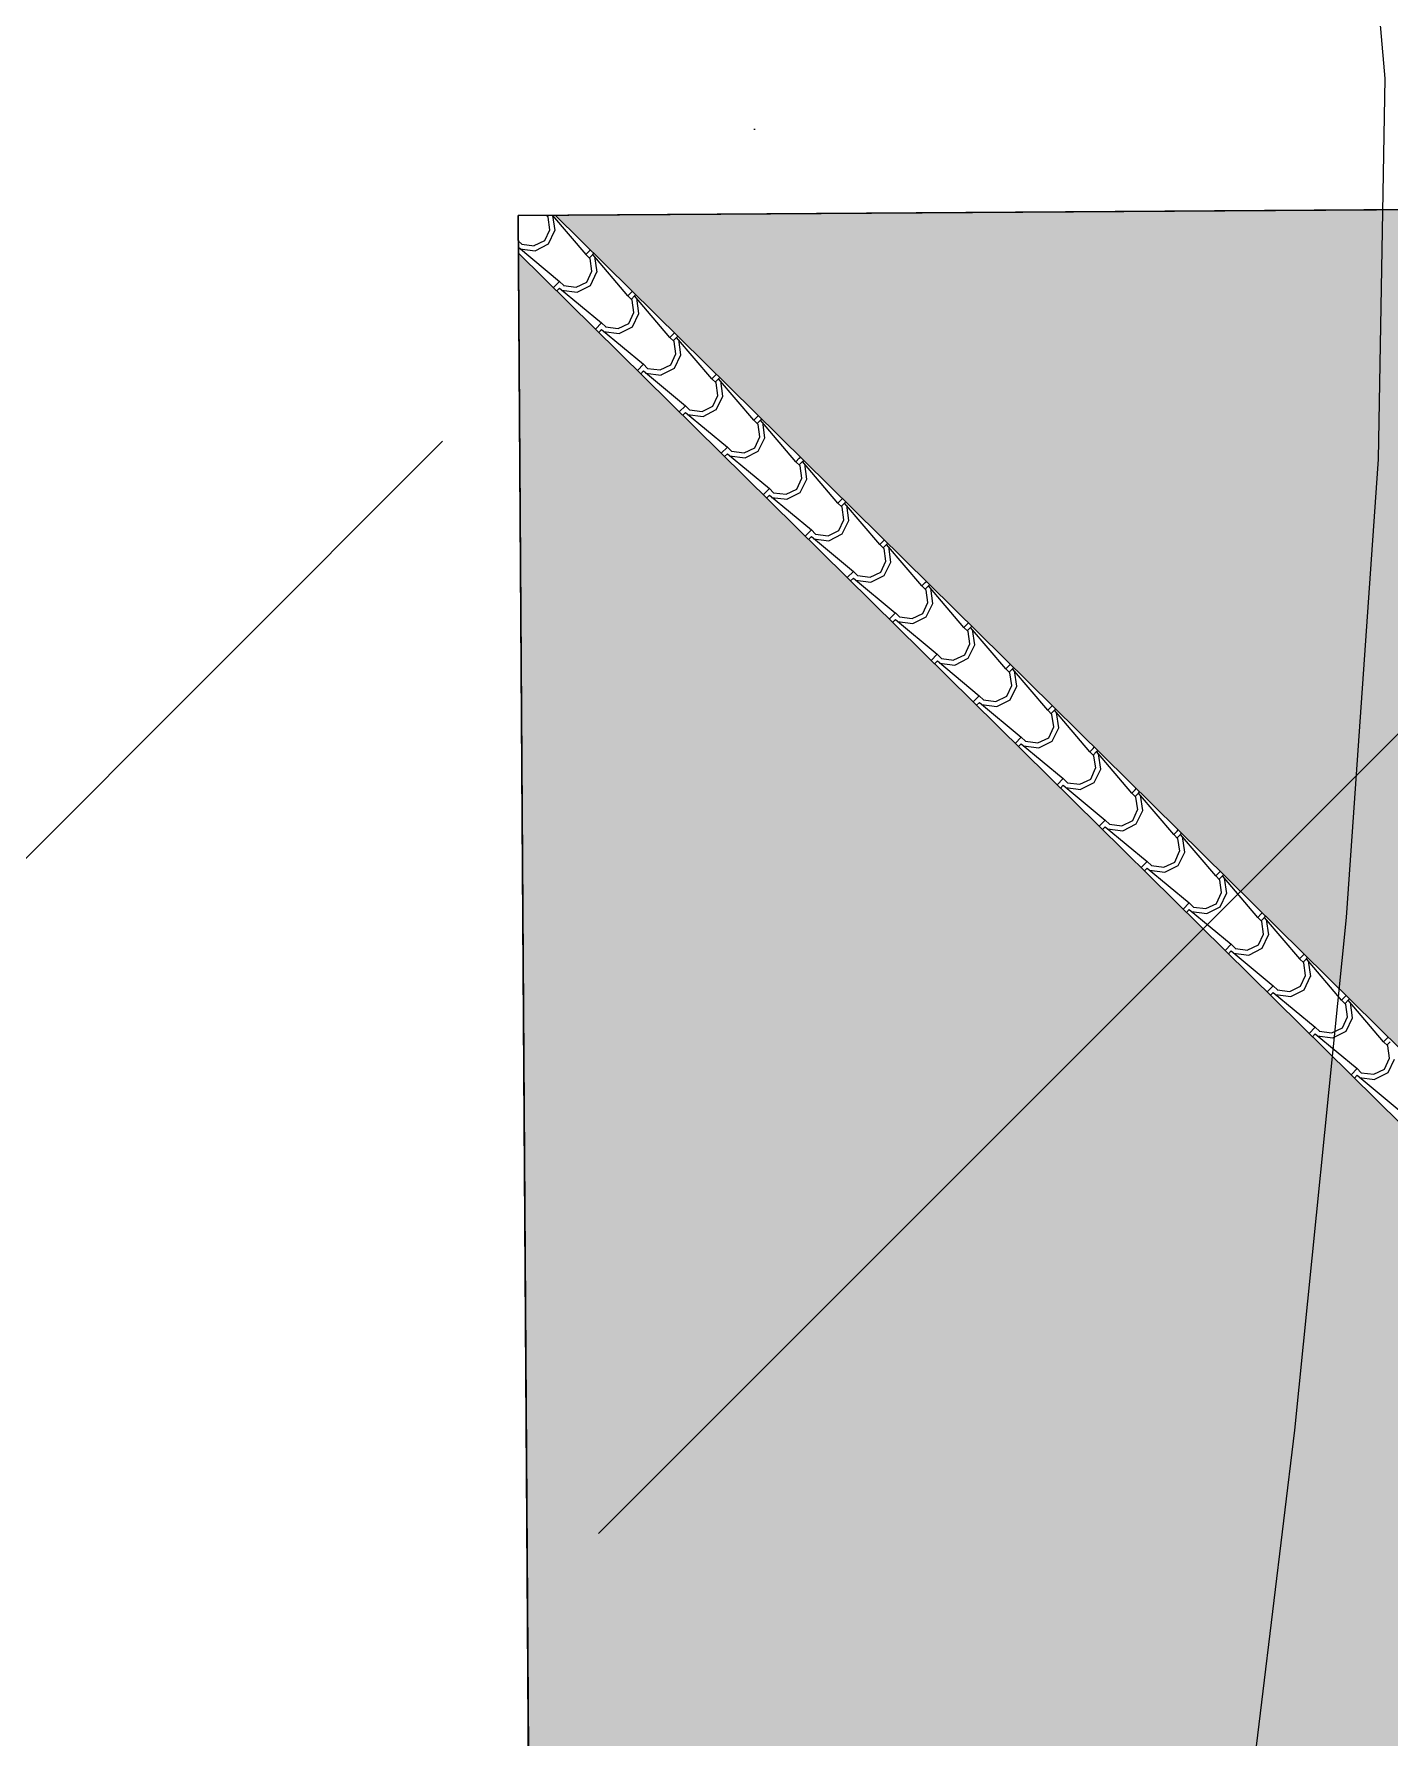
# Model space of a CAD drawing. Header units: millimetres. Extents: x 648844 to 649530, y 1246379 to 1246752.
# Drawn here: x 649244.326 to 649248.168, y 1246468.973 to 1246473.799 of the extents above; entities that cross this region are included whole.
import ezdxf

# ---------------------------------------------------------------- set-up
doc = ezdxf.new("R2010")
doc.units = ezdxf.units.MM
doc.header["$LTSCALE"] = 20
doc.header["$MEASUREMENT"] = 0
doc.layers.get('0').update_dxf_attribs({"linetype": 'CONTINUOUS'})
for name, color, linetype in [('acera', 8, 'CONTINUOUS'), ('CONT-MJR2', 9, 'CONTINUOUS'), ('TECHO', 30, 'CONTINUOUS')]:
    doc.layers.add(name, color=color, linetype=linetype)

# ---------------------------------------------------------------- blocks, each defined once
blk = doc.blocks.new('TEJA45')
at = {"layer": 'TECHO'}
for p, q in [((-2.360910131688691, -1.898953793098098), (-2.479067641320235, -1.799701341752399)), ((-2.448358253547411, -1.906017778136452), (-2.467263476764799, -1.943828144023698)), ((-2.438731790789681, -1.915664640732071), (-2.452910704512441, -1.946385677634279)), ((-2.410570837464945, -1.887147165086127), (-2.448381203352191, -1.906052388303515)), ((-2.408039281628007, -1.901472847903293), (-2.438760318530214, -1.915651761626052)), ((-2.366924698544189, -1.892926737683524), (-2.410643054796907, -1.887018814193201)), ((-2.37261466176048, -1.906063139152575), (-2.408061871037226, -1.901336871890202)), ((-2.360921186426822, -1.917863849452974), (-2.372736940740452, -1.906048095139347)), ((-2.352948263348772, -1.890985719473182), (-2.360921186426737, -1.898958642551147)), ((-2.343495659897869, -1.900438322924082), (-2.360921186426744, -1.91786384945296)), ((-2.242752661085596, -2.017111513570935), (-2.36091017071714, -1.917859062225236)), ((-2.453072652795534, -1.946403126318273), (-2.448346385533156, -1.981850335595023)), ((-2.455447220935774, -1.993484677060167), (-2.445994617484871, -1.984032073609264)), ((-2.445994617484857, -2.002937280511077), (-2.449561677075849, -2.006504340102069)), ((-2.448357768347435, -1.981668922746564), (-2.436542014033805, -1.993484677060192)), ((-2.436542014033954, -1.993484677060167), (-2.445994617484857, -2.00293728051107)), ((-2.436587705494148, -1.993494294282709), (-2.337335254148449, -2.111651803914249)), ((-2.330200723668653, -2.024175509384364), (-2.349105946886041, -2.06198587527161)), ((-2.292413106217047, -2.005304694964895), (-2.330223472104294, -2.024209918182283)), ((-2.289882818437306, -2.01962925667419), (-2.320603855339513, -2.033808170396949)), ((-2.248766322111209, -2.011085313239978), (-2.292484678363927, -2.005177389749655)), ((-2.254458180670589, -2.024220589766987), (-2.289905389947336, -2.019494322504613)), ((-2.242763643290544, -2.036021392589245), (-2.254579397604175, -2.024205638275618)), ((-2.234790720212501, -2.009143262609456), (-2.242763643290466, -2.017116185687421)), ((-2.225338116761598, -2.018595866060352), (-2.242763643290473, -2.03602139258923)), ((-2.349275644170781, -2.061874197298959), (-2.343367720680455, -2.105592553551674)), ((-2.3349152021813, -2.064559607407208), (-2.330188934918922, -2.100006816683958)), ((-2.320575382019115, -2.03382110392365), (-2.334754295741874, -2.064542140825857)), ((-2.124595190482452, -2.135269234043804), (-2.242752700113996, -2.036016782698105)), ((-2.337289677799482, -2.111642220196437), (-2.340856737390475, -2.115209279787429)), ((-2.337289677799497, -2.111642220196437), (-2.327837074348594, -2.102189616745534)), ((-2.327837074348587, -2.121094823647347), (-2.331404133939571, -2.124661883238335)), ((-2.330200225211158, -2.099826465882838), (-2.318384470897527, -2.111642220196465)), ((-2.318384470897684, -2.11164222019644), (-2.327837074348587, -2.121094823647343)), ((-2.31842998502119, -2.111651764885952), (-2.219177533675492, -2.229809274517493)), ((-2.174255374969171, -2.123462224843657), (-2.212065740856417, -2.142367448061044)), ((-2.13060794567825, -2.129243888796434), (-2.174326301930968, -2.123335965306111)), ((-2.212043193789889, -2.142333240632247), (-2.230948417007276, -2.180143606519493)), ((-2.202418973248939, -2.151977567116056), (-2.216597886971698, -2.182698604018263)), ((-2.17172635524495, -2.137785665444323), (-2.202447392147157, -2.151964579167082)), ((-2.136301699582951, -2.1423780403811), (-2.171748908859698, -2.137651773118726)), ((-2.124606100154267, -2.154178935725515), (-2.136421854467898, -2.142363181411888)), ((-2.116633177076224, -2.12730080574573), (-2.124606100154196, -2.135273728823698)), ((-2.107180573625321, -2.136753409196629), (-2.124606100154203, -2.154178935725511)), ((-2.006437719879479, -2.253426954516531), (-2.124595229511023, -2.154174503170832)), ((-2.231117068614253, -2.180032573732767), (-2.225209145123927, -2.223750929985481)), ((-2.216757751567307, -2.182716088494338), (-2.21203148430493, -2.218163297771088)), ((-2.21204268207488, -2.217984009019112), (-2.20022692776125, -2.229799763332739)), ((-2.219132134663212, -2.229799763332714), (-2.222699194254211, -2.233366822923713)), ((-2.219132134663226, -2.229799763332704), (-2.209679531212323, -2.220347159881801)), ((-2.209679531212316, -2.239252366783628), (-2.213246590803301, -2.242819426374613)), ((-2.200226927761413, -2.229799763332711), (-2.209679531212316, -2.239252366783614)), ((-2.200272264548389, -2.229809235489022), (-2.10101981320269, -2.347966745120562)), ((-2.093885663911145, -2.260490971880152), (-2.112790887128533, -2.298301337767398)), ((-2.056097643721237, -2.241619754722393), (-2.093908009608484, -2.260524977939781)), ((-2.0535698920526, -2.25594207421446), (-2.084290928954807, -2.270120987937219)), ((-2.012449569244382, -2.247402464353016), (-2.0561679254971, -2.241494540862693)), ((-2.01814521849397, -2.260535490995387), (-2.053592427770717, -2.255809223733014)), ((-2.00644855701799, -2.272336478861785), (-2.01826431133162, -2.260520724548158)), ((-1.998475633939961, -2.245458348881996), (-2.006448557017933, -2.253431271959968)), ((-1.989023030489065, -2.254910952332899), (-2.00644855701794, -2.272336478861774)), ((-2.112958493057739, -2.298190950166578), (-2.107050569567413, -2.341909306419293)), ((-2.098600300952711, -2.300872569585966), (-2.093874033690334, -2.336319778862716)), ((-2.084262564478372, -2.270134030307631), (-2.098441478201131, -2.300855067209838)), ((-1.888280249276384, -2.371584674989364), (-2.006437758907929, -2.272332223643666)), ((-2.100974591526949, -2.347957306468984), (-2.104541651117941, -2.351524366059977)), ((-2.100974591526956, -2.347957306468981), (-2.091521988076053, -2.338504703018078)), ((-2.091521988076053, -2.357409909919891), (-2.095089047667038, -2.36097696951088)), ((-2.093885138938603, -2.336141552155386), (-2.082069384624972, -2.347957306469013)), ((-2.08206938462515, -2.347957306468984), (-2.091521988076053, -2.357409909919888)), ((-2.082114544075594, -2.347966706092084), (-1.982862092729896, -2.466124215723625)), ((-1.937939912473382, -2.359777284601172), (-1.975750278360628, -2.37868250781856)), ((-1.894291192809604, -2.365561039909714), (-1.938009549062322, -2.359653116419391)), ((-1.880318090803684, -2.36361589201827), (-1.888291013881656, -2.371588815096242)), ((-1.975728134032373, -2.378648703128039), (-1.994633357249761, -2.416459069015286)), ((-1.966106155707806, -2.388290493499209), (-1.980285069430565, -2.419011530401416)), ((-1.935413428861892, -2.374098482985353), (-1.9661344657641, -2.388277396708112)), ((-1.899988737404087, -2.378692941609803), (-1.935435946680833, -2.373966674347429)), ((-1.888291013881712, -2.390494021998055), (-1.900106768195343, -2.378678267684428)), ((-1.870865487352781, -2.37306849546917), (-1.888291013881656, -2.390494021998048)), ((-1.770122778673276, -2.489742395462201), (-1.88828028830482, -2.390489944116503)), ((-1.994799917501467, -2.416349326598581), (-1.988891994011141, -2.460067682851296)), ((-1.982817048390686, -2.466114849605255), (-1.973364444939783, -2.456662246154352)), ((-1.980442850338477, -2.419029050674897), (-1.9757165830761, -2.454476259951647)), ((-1.975727595802326, -2.45429909529166), (-1.963911841488695, -2.466114849605287)), ((-1.982817048390672, -2.466114849605258), (-1.986384107981671, -2.469681909196254)), ((-1.973364444939769, -2.475567453056165), (-1.976931504530761, -2.479134512647157)), ((-1.963911841488866, -2.466114849605262), (-1.973364444939769, -2.475567453056165)), ((-1.963956823602786, -2.466124176695153), (-1.864704372257087, -2.584281686326694)), ((-1.857570604153629, -2.496806434375973), (-1.876475827371017, -2.534616800263219)), ((-1.847949746937246, -2.506446956690787), (-1.862128660660005, -2.537167993592995)), ((-1.81978218122547, -2.477934814479919), (-1.857592547112716, -2.496840037697307)), ((-1.817256965671191, -2.49225489175625), (-1.847978002573399, -2.506433805479009)), ((-1.776132816376645, -2.483719615466171), (-1.819851172629363, -2.477811691975848)), ((-1.781832256316001, -2.496850392223973), (-1.817279465592748, -2.492124124961599)), ((-1.770133470745435, -2.508651565134326), (-1.781949225059066, -2.496835810820698)), ((-1.762160547667406, -2.481773435154544), (-1.770133470745378, -2.489746358232519)), ((-1.752707944216503, -2.49122603860544), (-1.770133470745392, -2.508651565134326)), ((-1.651965308070274, -2.607900115934964), (-1.770122817701818, -2.508647664589265)), ((-1.876641341944946, -2.534507703032396), (-1.87073341845462, -2.578226059285111)), ((-1.862285399724364, -2.537185531762926), (-1.857559132461986, -2.572632741039676)), ((-1.864659505254394, -2.584272392741536), (-1.868226564845386, -2.587839452332524)), ((-1.864659505254409, -2.584272392741529), (-1.855206901803506, -2.574819789290625)), ((-1.855206901803506, -2.593724996192442), (-1.85877396139449, -2.597292055783427)), ((-1.857570052666048, -2.572456638427933), (-1.845754298352418, -2.584272392741561)), ((-1.845754298352588, -2.584272392741532), (-1.855206901803491, -2.593724996192435)), ((-1.845799103129842, -2.584281647298393), (-1.746546651784143, -2.702439156929936)), ((-1.701624449977572, -2.596092344358674), (-1.739434815864819, -2.614997567576061)), ((-1.657974439942784, -2.601878191022749), (-1.701692796195502, -2.595970267532426)), ((-1.644003004531143, -2.599930978290818), (-1.651975927609115, -2.60790390136879)), ((-1.758482766388425, -2.652666079466204), (-1.752574842898099, -2.696384435718921)), ((-1.73941307427485, -2.614964165623807), (-1.758318297492238, -2.652774531511053)), ((-1.729793338166296, -2.624603419881542), (-1.743972251889055, -2.655324456783749)), ((-1.699100502478842, -2.610411300526387), (-1.729821539381049, -2.624590214249146)), ((-1.663675775226118, -2.615007842838384), (-1.699122984502864, -2.61028157557601)), ((-1.651975927609158, -2.626809108270596), (-1.663791681922788, -2.614993353956969)), ((-1.634550401080247, -2.609383581741717), (-1.651975927609115, -2.626809108270585)), ((-1.533807837467222, -2.72605783640776), (-1.651965347098766, -2.626805385062063)), ((-1.746501962118131, -2.702429935877808), (-1.750069021709123, -2.7059969954688)), ((-1.746501962118138, -2.702429935877801), (-1.737049358667235, -2.692977332426899)), ((-1.74412794911013, -2.655342012851861), (-1.739401681847752, -2.690789222128609)), ((-1.739412509529771, -2.690614181564206), (-1.72759675521614, -2.702429935877833)), ((-1.727596755216325, -2.702429935877797), (-1.737049358667228, -2.711882539328698)), ((-1.727641382657168, -2.702439117901289), (-1.62838893131147, -2.820596627532831)), ((-1.737049358667228, -2.711882539328702), (-1.74061641825822, -2.715449598919694)), ((-1.621255544396092, -2.733121896871717), (-1.64016076761348, -2.770932262758963)), ((-1.611636929396113, -2.742759883073942), (-1.625815843118872, -2.77348091997615)), ((-1.583466718729703, -2.714249874237447), (-1.621277084616949, -2.733155097454834)), ((-1.580944039287303, -2.7285677092969), (-1.61166507618951, -2.742746623019661)), ((-1.539816063508901, -2.720036766579328), (-1.583534419761619, -2.714128843089005)), ((-1.545519294137577, -2.733165293452616), (-1.580966503414324, -2.728439026190243)), ((-1.53381838447288, -2.744966651406866), (-1.545634138786511, -2.733150897093239)), ((-1.525845461394866, -2.718088521427086), (-1.533818384472845, -2.726061444505063)), ((-1.51639285794397, -2.727541124877987), (-1.533818384472845, -2.744966651406861)), ((-1.415650366864114, -2.844215556880595), (-1.533807876495658, -2.744963105534897)), ((-1.640324190831912, -2.770824455900016), (-1.634416267341585, -2.814542812152732)), ((-1.625970498495889, -2.773498493940787), (-1.621244231233511, -2.808945703217535)), ((-1.628344418981861, -2.820587479014081), (-1.631911478572853, -2.824154538605073)), ((-1.628344418981868, -2.820587479014073), (-1.618891815530965, -2.811134875563171)), ((-1.618891815530958, -2.830040082464977), (-1.622458875121943, -2.833607142055964)), ((-1.621254966393494, -2.808771724700478), (-1.609439212079863, -2.820587479014105)), ((-1.609439212080055, -2.820587479014074), (-1.618891815530958, -2.830040082464976)), ((-1.609483662184388, -2.820596588504353), (-1.51023121083869, -2.938754098135895)), ((-1.46530898748177, -2.832407404116191), (-1.503119353369016, -2.851312627333577)), ((-1.462787576096609, -2.846724118067796), (-1.493508612998816, -2.860903031790556)), ((-1.421657687075943, -2.838195342135784), (-1.465376043328661, -2.832287418645461)), ((-1.427362813048141, -2.851322744066966), (-1.462810022324888, -2.846596476804592)), ((-1.407687918258596, -2.836246064563362), (-1.415660841336567, -2.84421898764133)), ((-1.3982353148077, -2.845698668014265), (-1.415660841336575, -2.86312419454314)), ((-1.52216561527564, -2.888982832332024), (-1.516257691785313, -2.93270118858474)), ((-1.503098014517342, -2.851279628119626), (-1.522003237734729, -2.889089994006872)), ((-1.507813047881541, -2.891654975030615), (-1.503086780619164, -2.927102184307364)), ((-1.49348052062517, -2.860916346264695), (-1.507659434347929, -2.891637383166902)), ((-1.415660841336603, -2.863124194543138), (-1.427476595650234, -2.851308440229511)), ((-1.297492896261055, -2.962373277353398), (-1.415650405892599, -2.8631208260077)), ((-1.510186875845584, -2.938745022150348), (-1.513753935436576, -2.942312081741342)), ((-1.510186875845591, -2.938745022150343), (-1.500734272394688, -2.929292418699442)), ((-1.503097423257216, -2.92692926783675), (-1.491281668943586, -2.938745022150377)), ((-1.491281668943785, -2.938745022150346), (-1.500734272394688, -2.948197625601248)), ((-1.491325941711573, -2.938754059107428), (-1.392073490365874, -3.05691156873897)), ((-1.500734272394688, -2.948197625601257), (-1.50430133198568, -2.95176468519225)), ((-1.384940484638584, -2.969437359367509), (-1.403845707855972, -3.007247725254755)), ((-1.375324111854219, -2.979072809455447), (-1.389503025576978, -3.009793846357654)), ((-1.3471512562339, -2.950564933994952), (-1.384961622121146, -2.969470157212339)), ((-1.344631112905077, -2.964880526838311), (-1.375352149807284, -2.979059440561072)), ((-1.303499310642067, -2.956353917692363), (-1.347217666894785, -2.95044599420204)), ((-1.30920633195916, -2.969480194681257), (-1.344653541235907, -2.964753927418883)), ((-1.297503298200326, -2.98128173767941), (-1.309319052513956, -2.969465983365783)), ((-1.289530375122325, -2.954403607699636), (-1.297503298200297, -2.962376530777604)), ((-1.280077771671422, -2.963856211150533), (-1.297503298200297, -2.981281737679408)), ((-1.17933542565796, -3.080530997826234), (-1.297492935289505, -2.981278546480535)), ((-1.40400703971887, -3.007141208767635), (-1.398099116228543, -3.050859565020351)), ((-1.389655597267307, -3.009811456119547), (-1.38492933000493, -3.045258665396295)), ((-1.392029332709313, -3.056902565286622), (-1.395596392300305, -3.060469624877616)), ((-1.39202933270932, -3.056902565286615), (-1.382576729258417, -3.047449961835714)), ((-1.38257672925841, -3.066355168737525), (-1.386143788849402, -3.069922228328515)), ((-1.384939880120939, -3.045086810973022), (-1.373124125807308, -3.056902565286649)), ((-1.373124125807507, -3.056902565286615), (-1.38257672925841, -3.066355168737516)), ((-1.373168221238906, -3.056911529710316), (-1.273915769893208, -3.175069039341858)), ((-1.266782954759819, -3.087595090615395), (-1.285688177977207, -3.125405456502641)), ((-1.228993524985981, -3.068722463873701), (-1.266803890873227, -3.087627687091087)), ((-1.226474649713545, -3.083036935608828), (-1.257195686615752, -3.097215849331588)), ((-1.185340934208199, -3.074512493248939), (-1.229059290460917, -3.068604569758616)), ((-1.191049850870634, -3.087637645295489), (-1.226497060147381, -3.082911378033115)), ((-1.179345755064048, -3.099439280815682), (-1.191161509377679, -3.087623526502055)), ((-1.171372831986048, -3.072561150835908), (-1.17934575506402, -3.08053407391388)), ((-1.161920228535152, -3.082013754286805), (-1.179345755064027, -3.099439280815679)), ((-1.285848464162349, -3.125299585201443), (-1.279940540672023, -3.169017941454159)), ((-1.271498146653059, -3.127967937208478), (-1.266771879390681, -3.163415146485226)), ((-1.257167703084427, -3.097229272648676), (-1.271346616807186, -3.127950309550883)), ((-1.061177955054944, -3.198688718298998), (-1.179335464686488, -3.099436266953299)), ((-1.273871789573036, -3.175060108422898), (-1.277438849164028, -3.17862716801389)), ((-1.27387178957305, -3.17506010842289), (-1.264419186122147, -3.165607504971989)), ((-1.26441918612214, -3.184512711873795), (-1.267986245713132, -3.188079771464787)), ((-1.266782336984662, -3.163244354109294), (-1.254966582671031, -3.175060108422921)), ((-1.25496658267123, -3.175060108422885), (-1.264419186122133, -3.184512711873786)), ((-1.255010500765955, -3.175069000313561), (-1.155758049420257, -3.293226509945104)), ((-1.148625424881047, -3.205752821863278), (-1.167530648098435, -3.243563187750524)), ((-1.139011294313853, -3.215385735840252), (-1.153190208036612, -3.24610677274246)), ((-1.110835793738119, -3.186879993752481), (-1.148646159625365, -3.205785216969867)), ((-1.108318186521188, -3.201193344378961), (-1.139039223423396, -3.215372258101722)), ((-1.067182557776142, -3.192671068805273), (-1.110900914028861, -3.18676314531495)), ((-1.072893369781191, -3.20579509590984), (-1.108340579057938, -3.201068828647466)), ((-1.061188211927771, -3.217596823951954), (-1.073003966241401, -3.205781069638327)), ((-1.053215288849778, -3.190718693972176), (-1.06118821192775, -3.198691617050144)), ((-1.043762685398882, -3.200171297423076), (-1.061188211927757, -3.217596823951951)), ((-0.9430204844518499, -3.316846438771833), (-1.061177994083394, -3.217593987426135)), ((-1.167689888606077, -3.243457961633453), (-1.16178196511575, -3.287176317886169)), ((-1.153340696038832, -3.246124418297407), (-1.148614428776455, -3.281571627574156)), ((-1.148624793848384, -3.281401897245566), (-1.136809039534754, -3.293217651559193)), ((-1.155714246436766, -3.293217651559162), (-1.159281306027758, -3.296784711150153)), ((-1.155714246436773, -3.293217651559161), (-1.14626164298587, -3.283765048108259)), ((-1.14626164298587, -3.302670255010067), (-1.149828702576862, -3.306237314601058)), ((-1.136809039534967, -3.293217651559159), (-1.14626164298587, -3.30267025501006)), ((-1.136852780293168, -3.293226470916625), (-1.03760032894747, -3.411383980548168)), ((-1.030467895002317, -3.323910553111215), (-1.049373118219705, -3.361720918998461)), ((-0.9926780624902207, -3.305037523631229), (-1.030488428377467, -3.323942746848616)), ((-0.9901617233296705, -3.319349753149474), (-1.020882760231878, -3.333528666872235)), ((-0.9490241813413647, -3.310829644361974), (-0.9927425375940828, -3.304921720871651)), ((-0.9547368886917553, -3.32395254652419), (-0.9901840979685019, -3.319226279261816)), ((-0.9430306687914936, -3.335754367088226), (-0.9548464231051241, -3.323938612774599)), ((-0.9350577457135074, -3.30887623710845), (-0.9430306687914793, -3.316849160186418)), ((-0.9256051422626115, -3.318328840559349), (-0.9430306687914793, -3.335754367088221)), ((-1.049531313049314, -3.361616338069064), (-1.043623389558988, -3.40533469432178)), ((-1.035183245424484, -3.364280899387238), (-1.030456978162107, -3.399728108663986)), ((-1.020854885543294, -3.333542199031832), (-1.035033799266053, -3.36426323593404)), ((-0.8248630138487556, -3.435004159244665), (-0.9430205234802997, -3.335751707898966)), ((-1.037556703300496, -3.411375194695436), (-1.041123762891495, -3.414942254286435)), ((-1.037556703300503, -3.411375194695433), (-1.0281040998496, -3.401922591244531)), ((-1.028104099849593, -3.420827798146338), (-1.031671159440585, -3.424394857737328)), ((-1.030467250712107, -3.399559440381838), (-1.018651496398476, -3.411375194695465)), ((-1.018651496398689, -3.411375194695433), (-1.028104099849593, -3.420827798146334)), ((-1.018695059820502, -3.411383941519517), (-0.9194426084748031, -3.52954145115106)), ((-0.8745203312423229, -3.423195053509993), (-0.912330697129569, -3.442100276727379)), ((-0.8308658049074822, -3.428988219918553), (-0.8745841611602003, -3.42308029642823)), ((-0.9123103651235454, -3.442068284359099), (-0.9312155883409332, -3.479878650246345)), ((-0.9026984767723505, -3.451698662222581), (-0.9168773904951095, -3.482419699124788)), ((-0.8720052601389767, -3.437506161920371), (-0.902726297041184, -3.451685075643132)), ((-0.8365804076027672, -3.442109997138484), (-0.8720276168795138, -3.43738372987611)), ((-0.8248731256552162, -3.453911910224498), (-0.8366888799688468, -3.442096155910871)), ((-0.8169002025772301, -3.427033780244725), (-0.824873125655202, -3.435006703322697)), ((-0.807447599126327, -3.436486383695621), (-0.8248731256552091, -3.453911910224505)), ((-0.7067055432456613, -3.553161879717502), (-0.8248630528772054, -3.453909428371803)), ((-0.9313727374930423, -3.479774714501069), (-0.9254648140027157, -3.523493070753785)), ((-0.9193991601642324, -3.52953273783171), (-0.9099465567133294, -3.520080134380809)), ((-0.9170257948102432, -3.482437380476169), (-0.9122995275478658, -3.517884589752917)), ((-0.9123097075758295, -3.51771698351811), (-0.9004939532621989, -3.529532737831737)), ((-0.9193991601642182, -3.529532737831715), (-0.9229662197552102, -3.533099797422707)), ((-0.9099465567133223, -3.538985341282622), (-0.9135136163043072, -3.542552400873609)), ((-0.9004939532624192, -3.529532737831712), (-0.9099465567133223, -3.538985341282613)), ((-0.9005373393474088, -3.529541412122933), (-0.8012848880017103, -3.647698921754476)), ((-0.7941528352447662, -3.560226015606952), (-0.8130580584621541, -3.598036381494198)), ((-0.7845420680017838, -3.56985512541416), (-0.7987209817245429, -3.600576162316367)), ((-0.7563625999944108, -3.541352583388742), (-0.794172965881657, -3.560257806606128)), ((-0.7538487969466203, -3.555662570690506), (-0.7845698338488276, -3.569841484413267)), ((-0.7127074284745234, -3.547146795475008), (-0.7564257847272415, -3.541238871984685)), ((-0.7184239265137791, -3.560267447752775), (-0.7538711357905257, -3.555541180490401)), ((-0.7067155825189388, -3.57206945336077), (-0.7185313368325694, -3.560253699047143)), ((-0.6987426594409669, -3.545191323380998), (-0.7067155825189317, -3.553164246458964)), ((-0.6892900559900639, -3.554643926831895), (-0.7067155825189388, -3.572069453360768)), ((-0.813214161936763, -3.597933090933076), (-0.8073062384464365, -3.641651447185792)), ((-0.79886834419613, -3.600593861564198), (-0.7941420769337526, -3.636041070840946)), ((-0.588548072642638, -3.671319600190264), (-0.7067055822741821, -3.572067148844566)), ((-0.8012416170279479, -3.647690280967982), (-0.8048086766189471, -3.651257340558979)), ((-0.801241617027955, -3.647690280967975), (-0.791789013577052, -3.638237677517074)), ((-0.791789013577052, -3.657142884418885), (-0.7953560731680511, -3.660709944009882)), ((-0.7941521644395522, -3.635874526654382), (-0.7823364101259216, -3.647690280968009)), ((-0.782336410126149, -3.647690280967977), (-0.791789013577052, -3.657142884418878)), ((-0.7823796188747494, -3.647698882725827), (-0.6831271675290509, -3.765856392357369)), ((-0.6382048687465272, -3.659510113267496), (-0.6760152346337733, -3.678415336484882)), ((-0.5945490520415575, -3.665305371031465), (-0.6382674082942756, -3.659397447541142)), ((-0.5805851163046896, -3.663348866517264), (-0.5885580393826615, -3.671321789595233)), ((-0.6950555863800076, -3.71609146736869), (-0.6891476628896811, -3.759809823621406)), ((-0.6759953053660226, -3.678383746854864), (-0.6949005285834104, -3.716194112742111)), ((-0.6663856592308335, -3.68801158860491), (-0.6805645729535925, -3.718732625507117)), ((-0.6356923337550953, -3.673818979461021), (-0.6664133706573026, -3.687997893183782)), ((-0.6002674454252528, -3.678424898367007), (-0.6357146547019994, -3.673698631104633)), ((-0.5885580393826615, -3.690226996497042), (-0.6003737936962921, -3.678411242183415)), ((-0.5711325128537936, -3.672801469968165), (-0.5885580393826615, -3.690226996497037)), ((-0.4703906020395863, -3.789477320663066), (-0.5885481116711304, -3.690224869317367)), ((-0.6830840738916848, -3.765847824104251), (-0.6736314704407818, -3.756395220653349)), ((-0.6807108935817823, -3.718750342654028), (-0.6759846263194049, -3.754197551930776)), ((-0.6759946213032748, -3.754032069790654), (-0.6641788669896442, -3.765847824104281)), ((-0.6830840738916777, -3.765847824104251), (-0.6866511334826768, -3.76941488369525)), ((-0.6736314704407746, -3.775300427555154), (-0.6771985300317667, -3.778867487146147)), ((-0.6641788669898787, -3.765847824104247), (-0.6736314704407818, -3.775300427555148)), ((-0.6642218984017916, -3.765856353329072), (-0.5649694470560931, -3.884013862960614)), ((-0.557837775487279, -3.796541478102796), (-0.5767429987046668, -3.834351843990042)), ((-0.5482292504610342, -3.806168051798139), (-0.5624081641837932, -3.836889088700346)), ((-0.5200471374986435, -3.777667643146268), (-0.5578575033858897, -3.796572866363654)), ((-0.5175358705643873, -3.79197538823192), (-0.5482569074665946, -3.806154301954681)), ((-0.4763906756067868, -3.783463946588165), (-0.520109031859505, -3.777556023097842)), ((-0.4821109643358099, -3.796582348981358), (-0.5175581736125565, -3.791856081718985)), ((-0.4704004962463841, -3.808384539633314), (-0.4822162505600147, -3.796568785319687)), ((-0.4624275731684122, -3.78150640965354), (-0.4704004962463841, -3.789479332731512)), ((-0.4529749697175163, -3.790959013104441), (-0.4704004962463912, -3.808384539633314)), ((-0.352233131436364, -3.907635041136013), (-0.4703906410679082, -3.808382589790314)), ((-0.5768970108234797, -3.8342498438025), (-0.5709890873331531, -3.877968200055216)), ((-0.5625534429673138, -3.83690682374476), (-0.5578271757049365, -3.872354033021509)), ((-0.5649265307554003, -3.88400536724053), (-0.5684935903463924, -3.887572426831522)), ((-0.5649265307554145, -3.884005367240524), (-0.5554739273045115, -3.874552763789623)), ((-0.5554739273045044, -3.893457970691431), (-0.5590409868954893, -3.897025030282418)), ((-0.5578370781669975, -3.872189612926926), (-0.5460213238533669, -3.884005367240553)), ((-0.5460213238535943, -3.884005367240521), (-0.5554739273044973, -3.893457970691422)), ((-0.5460641779291393, -3.884013823931964), (-0.4468117265834408, -4.002171333563506)), ((-0.4018894062507385, -3.895825173025019), (-0.4396997721379847, -3.914730396242405)), ((-0.358232299173828, -3.901622522144621), (-0.4019506554265462, -3.895714598654298)), ((-0.344270030032142, -3.899663952789812), (-0.3522429531101139, -3.907636875867784)), ((-0.334817426581246, -3.909116556240711), (-0.352242953110121, -3.92654208276959)), ((-0.4587384352672146, -3.952408220234506), (-0.452830511776888, -3.996126576487223)), ((-0.4396802456085069, -3.914699209350681), (-0.4585854688258948, -3.952509575237928)), ((-0.4443959923533072, -3.955063304831887), (-0.4396697250909298, -3.990510514108635)), ((-0.4300728416904676, -3.924324514989719), (-0.4442517554132266, -3.955045551891926)), ((-0.3993794073728623, -3.910131797002435), (-0.4301004442750695, -3.924310710725196)), ((-0.3639544832463741, -3.91473979959571), (-0.3994016925231207, -3.910013532333336)), ((-0.3522429531101068, -3.926542082769586), (-0.3640587074237374, -3.914726328455959)), ((-0.2340756608333407, -4.025792761608773), (-0.3522331704648849, -3.926540310263075)), ((-0.4467689876191301, -4.002162910376802), (-0.4503360472101221, -4.005729969967794)), ((-0.4467689876191514, -4.002162910376798), (-0.4373163841682484, -3.992710306925897)), ((-0.4396795350307201, -3.990347156063198), (-0.4278637807170895, -4.002162910376825)), ((-0.4278637807173311, -4.002162910376798), (-0.4373163841682342, -4.011615513827699)), ((-0.4279064574561886, -4.002171294535202), (-0.3286540061104901, -4.120328804166745)), ((-0.4373163841682342, -4.011615513827707), (-0.4408834437592262, -4.015182573418699)), ((-0.321522715729742, -4.032856940598567), (-0.3404279389471299, -4.070667306485813)), ((-0.3119164329195243, -4.042480978180469), (-0.3260953466422833, -4.073202015082677)), ((-0.283731675002862, -4.013982702903787), (-0.3215420408901082, -4.032887926121173)), ((-0.2812229441796816, -4.028288205772187), (-0.3119439810818889, -4.042467119494948)), ((-0.2400739227399384, -4.019781097701198), (-0.2837922789926566, -4.013873174210875)), ((-0.2457980021573931, -4.03289725021), (-0.2812452114341397, -4.028170982947627)), ((-0.2340854099738294, -4.044699625905858), (-0.24590116428746, -4.032883871592231)), ((-0.2261124868958788, -4.017821495926086), (-0.2340854099738436, -4.02579441900405)), ((-0.2166598834449758, -4.027274099376983), (-0.2340854099738436, -4.044699625905855)), ((-0.1159181902303743, -4.1439504820815), (-0.2340756998619185, -4.044698030735802)), ((-0.3405798597106866, -4.070566596668316), (-0.3346719362203601, -4.114284952921032)), ((-0.3262385417390732, -4.07321978592082), (-0.3215122744766958, -4.108666995197568)), ((-0.3286114444828598, -4.120320453513068), (-0.332178504073859, -4.123887513104068)), ((-0.3286114444828669, -4.120320453513065), (-0.3191588410319639, -4.110867850062164)), ((-0.3191588410319568, -4.129773056963971), (-0.3227259006229488, -4.133340116554965)), ((-0.3215219918944427, -4.10850469919947), (-0.3097062375808122, -4.120320453513097)), ((-0.3097062375810609, -4.120320453513065), (-0.3191588410319639, -4.129773056963966)), ((-0.3097487369835221, -4.120328765138099), (-0.2104962856378236, -4.238486274769642)), ((-0.1655739437549641, -4.13214023278254), (-0.2033843096422103, -4.151045455999926)), ((-0.1630664809898121, -4.146444614543469), (-0.1937875178920194, -4.16062352826623)), ((-0.1219155463060773, -4.137939673257778), (-0.1656339025587954, -4.132031749767455)), ((-0.127641521068405, -4.151054700824291), (-0.1630887303451516, -4.146328433561917)), ((-0.1079549437595944, -4.135979039062352), (-0.1159278668375734, -4.14395196214033)), ((-0.09850234030869842, -4.145431642513255), (-0.1159278668375734, -4.162857169042129)), ((-0.2224212841541728, -4.188724973102126), (-0.2165133606638463, -4.232443329354842)), ((-0.2033651858509842, -4.15101467184645), (-0.222270409068372, -4.188825037733697)), ((-0.2080810911247184, -4.191376267010648), (-0.203354823862341, -4.226823476287397)), ((-0.1937600241489577, -4.160637441372048), (-0.2079389378717167, -4.191358478274255)), ((-0.1159278668375521, -4.16285716904213), (-0.1277436211511827, -4.151041414728503)), ((3.552713678800501e-14, -4.260227204326361), (-0.1159182292588099, -4.162855751208653)), ((-0.2104539013465896, -4.238477996649348), (-0.2140209609375816, -4.24204505624034)), ((-0.2104539013465896, -4.23847799664934), (-0.2010012978956865, -4.229025393198439)), ((-0.2033644487581654, -4.226662242335742), (-0.1915486944445348, -4.238477996649369)), ((-0.1915486944447835, -4.23847799664934), (-0.2010012978956865, -4.247930600100242)), ((-0.1915910165107206, -4.238486235741163), (-0.09791931933308717, -4.349999999999936)), ((-0.2010012978956865, -4.247930600100245), (-0.2045683574866786, -4.251497659691237)), ((-0.08520765597220503, -4.269172403094311), (-0.1041128791895929, -4.306982768981557)), ((-0.075603615378391, -4.278793904563626), (-0.08978252910115003, -4.309514941465833)), ((-0.04741621250705208, -4.250297762661294), (-0.08522657839429826, -4.26920298587868)), ((-0.04491001779745574, -4.264601023313604), (-0.07563105469966303, -4.278779937036365)), ((-0.003757169871668964, -4.256098248814428), (-0.0474755261243871, -4.250190325324105)), ((-0.009485039978898158, -4.269212151438653), (-0.04493224925564476, -4.264485884176279)), ((4.973799150320701e-14, -4.278785035879734), (-0.009586078014905297, -4.269198957864775)), ((-0.104262708597652, -4.306883349535935), (-0.09843609721660584, -4.350000000000321)), ((-0.0899236405104844, -4.30953274809958), (-0.08519737324810706, -4.344979957376328)), ((-0.0856608184246852, -4.349999999999973), (-0.0828437547594234, -4.347182936334713)), ((-0.08520690562188804, -4.344819785472014), (-0.0800266910938845, -4.350000000000016))]:
    blk.add_line(p, q, dxfattribs=at)

msp = doc.modelspace()

# ---------------------------------------------------------------- hatches: boundary and pattern name
h = msp.add_hatch()
h.set_pattern_fill('ANSI36', scale=20, style=0)
h.set_pattern_definition([(45, (-526.4316489867633, -3378.367883687839), (1.325825214724777, 4.861359120657514), [6.25, -1.25, 0, -1.25])])
h.paths.add_polyline_path([(649188.8489360636, 1246478.707731926), (649215.2214069526, 1246513.043391474), (649317.348885952, 1246513.661012395), (649322.291343771, 1246459.303611518), (649201.5072083384, 1246459.303611518)])
h.paths.add_polyline_path([(649253.0038721092, 1246474.230662723), (649282.477951251, 1246474.230662723), (649282.477951251, 1246479.656447173), (649253.0038721092, 1246479.656447173)], flags=24)
at = {"layer": 'acera'}
h = msp.add_hatch(dxfattribs=at)
h.set_pattern_fill('PETRA11,_O', color=9, scale=7, pattern_type=2)
h.set_pattern_definition([(0, (2687.656187323621, -252.1344165771734), (7, 7), [2.1, -2.45, 0.35, -2.1]), (0, (2690.456187323667, -250.7344165772665), (7, 7), [0.35, -1.75, 1.4, -3.5]), (0, (2691.506187323597, -250.3844165771734), (7, 7), [0.35, -6.649999999999999]), (0, (2688.35618732369, -250.0344165770803), (7, 7), [1.4, -5.600000000000001]), (0, (2687.656187323621, -249.3344165771268), (7, 7), [0.7000000000000001, -6.3]), (0, (2692.556187323644, -248.6344165771734), (7, 7), [0.7000000000000001, -0.35, 0.35, -5.600000000000001]), (0, (2689.756187323597, -248.2844165770803), (7, 7), [1.05, -5.95]), (0, (2688.006187323597, -247.5844165771268), (7, 7), [0.7000000000000001, -6.3]), (0, (2690.806187323644, -246.8844165771734), (7, 7), [0.35, -2.1, 1.05, -3.5]), (0, (2689.406187323621, -246.5344165770803), (7, 7), [0.7000000000000001, -6.3]), (0, (2691.85618732369, -246.18441657722), (7, 7), [0.7000000000000001, -6.3]), (0, (2690.456187323667, -245.8344165771268), (7, 7), [0.7000000000000001, -6.3]), (0, (2693.256187323597, -245.4844165772665), (7, 7), [0.7000000000000001, -6.3]), (90, (2687.306187323644, -252.1344165771734), (-6.999999999999999, 7), [1.4, -0.35, 0.7000000000000001, -2.8, 1.4, -0.35]), (90, (2687.656187323621, -247.5844165771268), (-6.999999999999999, 7), [0.35, -6.649999999999999]), (90, (2688.706187323667, -249.68441657722), (-6.999999999999999, 7), [0.7000000000000001, -1.4, 0.35, -4.55]), (90, (2689.056187323644, -248.6344165771734), (-6.999999999999999, 7), [0.7000000000000001, -1.4, 1.05, -3.850000000000001]), (90, (2690.10618732369, -250.3844165771734), (-6.999999999999999, 7), [0.35, -3.5, 0.7000000000000001, -0.35, 0.7000000000000001, -1.4]), (90, (2690.456187323667, -251.0844165771268), (-6.999999999999999, 7), [0.35, -6.649999999999999]), (90, (2691.156187323621, -248.9844165772665), (-6.999999999999999, 7), [0.35, -0.35, 1.05, -5.25]), (90, (2691.506187323597, -250.0344165770803), (-6.999999999999999, 7), [0.7000000000000001, -2.8, 0.35, -0.35, 0.35, -2.45]), (90, (2692.206187323667, -251.7844165770803), (-6.999999999999999, 7), [1.05, -5.95]), (90, (2692.906187323621, -246.5344165770803), (-6.999999999999999, 7), [0.35, -0.35, 0.35, -5.95]), (90, (2693.256187323597, -248.2844165770803), (-6.999999999999999, 7), [1.05, -5.95]), (90, (2694.131187323597, -248.80941657722), (-6.999999999999999, 7), [0.35, -6.649999999999999]), (45, (2689.756187323597, -252.1344165771734), (7.771561172376096e-16, 7.000000000133173), [0.4949700000000001, -9.4045249368]), (45, (2689.056187323644, -245.4844165772665), (7.771561172376096e-16, 7.000000000133173), [0.4949700000000001, -1.48491, 1.48491, -6.434704936799999]), (45, (2689.756187323597, -246.5344165770803), (7.771561172376096e-16, 7.000000000133173), [0.9899400000000002, -2.4748738, 0.4949700000000001, -5.9397111368]), (45, (2691.156187323621, -246.8844165771734), (7.771561172376096e-16, 7.000000000133173), [0.9899400000000002, -3.464825, 0.4949700000000001, -4.9497599368]), (45, (2688.35618732369, -250.0344165770803), (7.771561172376096e-16, 7.000000000133173), [0.4949700000000001, -9.4045249368]), (45, (2690.10618732369, -250.0344165770803), (7.771561172376096e-16, 7.000000000133173), [1.484924, -8.414570936799999]), (45, (2691.506187323597, -249.3344165771268), (7.771561172376096e-16, 7.000000000133173), [0.4949700000000001, -2.969848, 0.4949700000000001, -5.9397069368]), (45, (2692.556187323644, -248.6344165771734), (7.771561172376096e-16, 7.000000000133173), [0.9899400000000002, -8.9095549368]), (45, (2693.956187323667, -248.6344165771734), (7.771561172376096e-16, 7.000000000133173), [0.9899400000000002, -8.9095549368]), (45, (2693.956187323667, -250.7344165772665), (7.771561172376096e-16, 7.000000000133173), [0.4949700000000001, -9.4045249368]), (45, (2693.256187323597, -247.2344165772665), (7.771561172376096e-16, 7.000000000133173), [0.4949700000000001, -9.4045249368]), (45, (2692.556187323644, -246.18441657722), (7.771561172376096e-16, 7.000000000133173), [0.4949700000000001, -9.4045249368]), (45, (2693.956187323667, -245.4844165772665), (7.771561172376096e-16, 7.000000000133173), [0.4949700000000001, -9.4045249368]), (45, (2687.306187323644, -245.4844165772665), (7.771561172376096e-16, 7.000000000133173), [0.4949700000000001, -9.4045249368]), (45, (2690.806187323644, -248.2844165770803), (7.771561172376096e-16, 7.000000000133173), [0.4949700000000001, -9.4045249368]), (45, (2691.506187323597, -245.4844165772665), (7.771561172376096e-16, 7.000000000133173), [0.4949700000000001, -3.464825, 0.4949700000000001, -5.444729936799999]), (45, (2688.35618732369, -249.3344165771268), (7.771561172376096e-16, 7.000000000133173), [0.9899400000000002, -8.9095549368]), (45, (2688.35618732369, -247.5844165771268), (7.771561172376096e-16, 7.000000000133173), [1.48491, -8.414584936799999]), (135, (2687.656187323621, -249.3344165771268), (-7.000000000133173, 7.771561172376096e-16), [0.74249, -9.1570049368]), (135, (2691.506187323597, -249.68441657722), (-7.000000000133173, 7.771561172376096e-16), [0.4949700000000001, -9.4045249368]), (135, (2693.60618732369, -248.6344165771734), (-7.000000000133173, 7.771561172376096e-16), [0.4949700000000001, -9.4045249368]), (135, (2691.156187323621, -247.2344165772665), (-7.000000000133173, 7.771561172376096e-16), [0.4949700000000001, -9.4045249368]), (135, (2691.506187323597, -246.18441657722), (-7.000000000133173, 7.771561172376096e-16), [0.4949700000000001, -9.4045249368]), (135, (2690.456187323667, -245.8344165771268), (-7.000000000133173, 7.771561172376096e-16), [0.4949700000000001, -9.4045249368]), (135, (2691.85618732369, -246.18441657722), (-7.000000000133173, 7.771561172376096e-16), [0.4949700000000001, -9.4045249368]), (135, (2687.656187323621, -250.3844165771734), (-7.000000000133173, 7.771561172376096e-16), [0.4949700000000001, -9.4045249368]), (135, (2689.056187323644, -247.93441657722), (-7.000000000133173, 7.771561172376096e-16), [0.4949700000000001, -9.4045249368]), (135, (2689.056187323644, -250.0344165770803), (-7.000000000133173, 7.771561172376096e-16), [0.9899400000000002, -8.9095549368]), (135, (2690.456187323667, -250.7344165772665), (-7.000000000133173, 7.771561172376096e-16), [0.9899400000000002, -8.9095549368]), (135, (2693.256187323597, -246.8844165771734), (-7.000000000133173, 7.771561172376096e-16), [0.9899400000000002, -8.9095549368]), (135, (2691.156187323621, -248.6344165771734), (-7.000000000133173, 7.771561172376096e-16), [0.4949700000000001, -9.4045249368]), (135, (2692.206187323667, -250.7344165772665), (-7.000000000133173, 7.771561172376096e-16), [0.9899400000000002, -5.939696000000001, 0.4949700000000001, -2.4748889368]), (135, (2688.006187323597, -247.5844165771268), (-7.000000000133173, 7.771561172376096e-16), [0.9899400000000002, -1.9798989, 0.9899400000000002, -5.9397160368]), (135, (2687.306187323644, -251.43441657722), (-7.000000000133173, 7.771561172376096e-16), [0.9898, -2.4752, 0.9898, -2.4752, 0.4949, -2.4745949368]), (26.56505118, (2689.756187323597, -250.0344165770803), (7.000000000000657, 3.569913253897994e-10), [1.5652, -0.7826, 0.7826, -12.522075839]), (26.56505118, (2690.806187323644, -245.8344165771268), (7.000000000000657, 3.569913253897994e-10), [1.5652, -14.087275839]), (26.56505118, (2690.806187323644, -250.7344165772665), (7.000000000000657, 3.569913253897994e-10), [0.7826, -14.869875839]), (26.56505118, (2687.656187323621, -250.3844165771734), (7.000000000000657, 3.569913253897994e-10), [0.7826, -14.869875839]), (26.56505118, (2689.056187323644, -248.6344165771734), (7.000000000000657, 3.569913253897994e-10), [0.7826, -14.869875839]), (26.56505118, (2687.656187323621, -247.93441657722), (7.000000000000657, 3.569913253897994e-10), [0.7826, -14.869875839]), (63.43494882, (2688.706187323667, -247.2344165772665), (3.569905482336821e-10, 7.000000000000657), [0.7825999999999981, -14.86987583899997]), (63.43494882, (2691.156187323621, -247.2344165772665), (3.569905482336821e-10, 7.000000000000657), [0.7825999999999981, -14.86987583899997]), (63.43494882, (2691.85618732369, -252.1344165771734), (3.569905482336821e-10, 7.000000000000657), [0.7825999999999981, -14.86987583899997]), (63.43494882, (2687.306187323644, -248.2844165770803), (3.569905482336821e-10, 7.000000000000657), [0.7825999999999981, -14.86987583899997]), (63.43494882, (2690.10618732369, -251.7844165770803), (3.569905482336821e-10, 7.000000000000657), [0.7825999999999981, -5.478199999999984, 0.7825999999999981, -8.60907583899997]), (116.56505118, (2689.056187323644, -245.8344165771268), (-3.569913253897994e-10, 7.000000000000657), [0.7826, -14.869875839]), (116.56505118, (2693.256187323597, -247.2344165772665), (-3.569913253897994e-10, 7.000000000000657), [0.7826, -14.869875839]), (116.56505118, (2690.10618732369, -245.8344165771268), (-3.569913253897994e-10, 7.000000000000657), [0.7826, -14.869875839]), (116.56505118, (2687.306187323644, -249.68441657722), (-3.569913253897994e-10, 7.000000000000657), [0.7826, -14.869875839]), (153.43494882, (2692.556187323644, -250.7344165772665), (-7.000000000000657, 3.569928797020339e-10), [0.7826, -14.869875839]), (153.43494882, (2693.956187323667, -248.9844165772665), (-7.000000000000657, 3.569928797020339e-10), [0.7826, -14.869875839]), (153.43494882, (2689.756187323597, -248.2844165770803), (-7.000000000000657, 3.569928797020339e-10), [0.7826, -14.869875839]), (153.43494882, (2690.806187323644, -246.8844165771734), (-7.000000000000657, 3.569928797020339e-10), [0.7826, -14.869875839]), (153.43494882, (2693.256187323597, -245.4844165772665), (-7.000000000000657, 3.569928797020339e-10), [0.7826, -14.869875839]), (153.43494882, (2688.35618732369, -252.1344165771734), (-7.000000000000657, 3.569928797020339e-10), [1.1739, -14.478575839])])
h.paths.add_polyline_path([(649239.6593557697, 1246496.605463392), (649239.575906383, 1246494.514395328, -0.1625613296744278), (649246.0979409702, 1246491.42587793, -0.2206739146544385), (649251.3675965632, 1246476.490621629, -0.02987294843668379), (649251.0813002615, 1246473.321395493), (649253.2791916942, 1246473.336240787, 0.02297120324667406), (649253.4737738379, 1246476.214105794, 0.07902608016515238), (649252.1389704172, 1246485.983234534), (649250.9928843589, 1246488.532256466, 0.2666995110986915)])
at = {"layer": 'TECHO'}
h = msp.add_hatch(dxfattribs=at)
h.set_pattern_fill('SPANTILE', color=9, scale=0.2049999999999999, angle=127.102841847465, style=0, pattern_type=2)
h.set_pattern_definition([(85.41728897441978, (649196.0089474755, 1246487.084572913), (-0.1883782566959172, -2.461328698553295), [0.189311759999999, -4.54348080499997]), (180.3869889744199, (649196.024073263, 1246487.27327938), (-0.2063799309897436, 0.2036107170182077), [0.01639999999999989, -0.1885999999999991]), (0.3869889744197917, (649195.8189671705, 1246487.288294398), (0.2063799309897435, -0.2036107170182078), [0.05739999999999976, -0.147599999999999]), (270.3869889744198, (649195.8763658613, 1246487.288682088), (-0.2036107170182077, -0.2063799309897435), [0.02049999999999988, -0.184499999999999]), (90.38698897441934, (649196.0077013293, 1246487.269068704), (0.2036107170182078, 0.2063799309897435), [0.02049999999999996, -0.1844999999999997]), (0.3869889744197917, (649196.0075628686, 1246487.289568237), (0.2063799309897435, -0.2036107170182078), [0.01639999999999988, -0.188599999999999]), (0.3869889744197917, (649195.8190779393, 1246487.271894773), (0.2063799309897435, -0.2036107170182078), [0.04099999999999977, -0.1639999999999991]), (275.3566889744198, (649195.8600770038, 1246487.272171693), (0.2216088272662235, -2.458559508654517), [0.1893117599999985, -4.543480804999954]), (307.6908889744199, (649195.8601462345, 1246487.261921928), (-2.688474653174744, 3.466922838785508), [0.05412163999999988, -5.358033749999985]), (341.9520889744198, (649195.8932362535, 1246487.219094446), (0.411375341872335, -0.2022257820988211), [0.0518613099999999, -0.5964054749999982]), (18.82188897441987, (649195.9425458997, 1246487.203027126), (-0.4086061323226173, -0.2077642112453736), [0.05186130999999999, -0.5964054749999996]), (53.08308897441972, (649195.9916340089, 1246487.219759058), (2.641397985912607, 3.50292258134154), [0.05412163999999995, -5.358033749999993]), (340.1620889744198, (649195.9033890973, 1246487.23351335), (-2.260486442729639, 0.804752331718845), [0.04150942499999995, -4.109424259999994]), (20.61188897441985, (649195.942435131, 1246487.219426753), (2.249409563760441, 0.8352136778300936), [0.04150942499999997, -4.109424259999996]), (52.98158897441975, (649195.9812873203, 1246487.234039501), (2.031955399897363, 2.678783751045966), [0.04387184499999998, -4.343319624999997]), (307.7923889744198, (649195.8765043219, 1246487.268182556), (-2.067955160661245, 2.651091583769687), [0.04387184499999996, -4.343319624999995])])
h.paths.add_polyline_path([(649250.1071665013, 1246469.039718353), (649245.8033898917, 1246473.28574672), (649257.2909958217, 1246473.363337853), (649253.0449674549, 1246469.059561243)])
h = msp.add_hatch(dxfattribs=at)
h.set_pattern_fill('SPANTILE', color=9, scale=0.2049999999999999, angle=397.1028418474652, style=0, pattern_type=2)
h.set_pattern_definition([(175.4172889744198, (649196.0226886563, 1246487.478274704), (2.461328698553295, -0.188378256695917), [0.1893117599999997, -4.543480804999994]), (270.3869889744198, (649195.8339821899, 1246487.493400491), (-0.2036107170182077, -0.2063799309897436), [0.01639999999999987, -0.188599999999999]), (90.38698897441934, (649195.8189671705, 1246487.288294398), (0.2036107170182077, 0.2063799309897435), [0.05739999999999992, -0.1475999999999997]), (0.3869889744197917, (649195.8185794806, 1246487.345693089), (0.2063799309897435, -0.2036107170182077), [0.02049999999999988, -0.1844999999999991]), (180.3869889744199, (649195.8381928643, 1246487.477028557), (-0.2063799309897436, 0.2036107170182077), [0.02049999999999989, -0.1844999999999991]), (90.38698897441934, (649195.8176933321, 1246487.476890097), (0.2036107170182077, 0.2063799309897435), [0.01639999999999996, -0.1885999999999997]), (90.38698897441934, (649195.8353667964, 1246487.288405167), (0.2036107170182077, 0.2063799309897435), [0.04099999999999993, -0.1639999999999997]), (5.356688974419804, (649195.8350898749, 1246487.329404231), (2.458559508654517, 0.2216088272662243), [0.18931176, -4.543480804999999]), (37.69088897441981, (649195.8453396417, 1246487.329473462), (-3.466922838785508, -2.688474653174744), [0.05412163999999996, -5.358033749999995]), (71.95208897441974, (649195.8881671219, 1246487.362563481), (0.202225782098821, 0.4113753418723349), [0.05186130999999966, -0.5964054749999944]), (108.8218889744196, (649195.9042344423, 1246487.411873128), (0.2077642112453738, -0.4086061323226171), [0.05186130999999976, -0.596405474999996]), (143.0830889744198, (649195.887502511, 1246487.460961236), (-3.50292258134154, 2.641397985912605), [0.05412163999999994, -5.358033749999993]), (70.16208897441975, (649195.8737482193, 1246487.372716325), (-0.8047523317188442, -2.260486442729638), [0.04150942499999995, -4.109424259999995]), (110.6118889744197, (649195.8878348162, 1246487.411762359), (-0.8352136778300946, 2.249409563760441), [0.04150942499999978, -4.109424259999972]), (142.98158897442, (649195.8732220681, 1246487.450614548), (-2.678783751045966, 2.031955399897362), [0.04387184499999995, -4.343319624999993]), (37.79238897441989, (649195.839079013, 1246487.345831549), (-2.651091583769688, -2.067955160661245), [0.04387184499999996, -4.343319624999994])])
h.paths.add_polyline_path([(649245.7553712744, 1246464.691292374), (649249.9705441585, 1246468.963793849), (649245.6980426827, 1246473.178966733)])

# ---------------------------------------------------------------- linework, layer by layer
at = {"color": 9}
msp.add_lwpolyline([(649257.4558207885, 1246464.664252685), (649257.3970594204, 1246473.364054242), (649245.6973262941, 1246473.285030332), (649245.7560876627, 1246464.585228775), (649257.4558207894, 1246464.664252685)], dxfattribs=at)
at = {"layer": 'CONT-MJR2', "elevation": 35, "flags": 128}
msp.add_lwpolyline([(649245.908580053, 1246457.002840148), (649245.9563931641, 1246457.658855924), (649246.0607758509, 1246458.272573574), (649246.2008866791, 1246458.874175644), (649246.3558842142, 1246459.493844684), (649246.5049270216, 1246460.161763244), (649246.6271736668, 1246460.908113871), (649246.724459751, 1246461.590536334), (649246.876112204, 1246462.581146036), (649247.0663614002, 1246463.813881696), (649247.2794377134, 1246465.222682036), (649247.4995715182, 1246466.741485772), (649247.7109931884, 1246468.304231627), (649247.8979330985, 1246469.844858318), (649248.0446216223, 1246471.297304567), (649248.1352891339, 1246472.595509092), (649248.1541660079, 1246473.673410613), (649248.0854826182, 1246474.464947849)], dxfattribs=at)
at = {"layer": 'TECHO', "color": 9}
for p, q in [((649245.6973262938, 1246473.285030331), (649257.3970594194, 1246473.364054242)), ((649245.697326294, 1246473.28503033), (649246.271913188, 1246473.288911283)), ((649245.7560876627, 1246464.585228775), (649245.697326294, 1246473.28503033)), ((649245.7560876634, 1246464.585228775), (649245.6973262938, 1246473.285030331)), ((649250.1071665013, 1246469.039718353), (649245.8033898917, 1246473.28574672)), ((649249.9705441585, 1246468.963793849), (649245.6980426827, 1246473.178966733))]:
    msp.add_line(p, q, dxfattribs=at)

# ---------------------------------------------------------------- block references
at = {"color": 9, "rotation": 180.3869889743034}
msp.add_blockref('TEJA45', (649245.7267069785, 1246468.935129553), dxfattribs=at)

doc.saveas('drawing.dxf')
